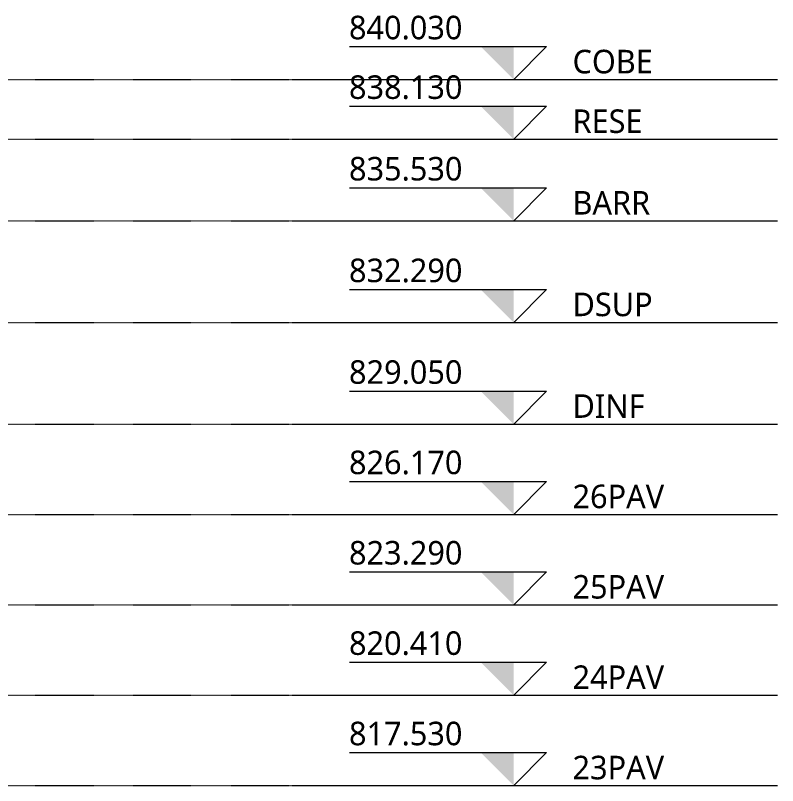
# Model space of a CAD drawing. Header units: centimetres. Extents: x -1897 to 22038, y -1268 to 84208.
# Drawn here: x 5116 to 7544, y 81753 to 84208 of the extents above; entities that cross this region are included whole.
import ezdxf

# ---------------------------------------------------------------- set-up
doc = ezdxf.new("R2010")
doc.units = ezdxf.units.CM
doc.linetypes.add('Centro', pattern=[3.175, 0.635, -0.47625, 1.5875, -0.47625])
doc.layers.add('A-FLOR-LEVL', color=7, linetype='Continuous', lineweight=9)
doc.styles.add('Gadugi_6', font='gadugi.ttf', dxfattribs={"height": 75})

# ---------------------------------------------------------------- blocks, each defined once
blk = doc.blocks.new('Nível - NÍVEL - CORTE ESQUEMÁTICO-903305-CT103 - CORTE ESQ_ 6PV')
at = {"layer": 'A-FLOR-LEVL'}
blk.add_hatch(color=256, dxfattribs=at).paths.add_polyline_path([(2311.4, 76962.2), (2311.4, 76857.1), (2206.3, 76962.2)], flags=0)
for p, q in [((1788.5, 76962.2), (2416.4, 76962.2)), ((2311.4, 76857.1), (2416.4, 76962.2)), ((1605.9, 76857.1), (3152.1, 76857.1))]:
    blk.add_line(p, q, dxfattribs=at)

msp = doc.modelspace()

# ---------------------------------------------------------------- linework, layer by layer
at = {"layer": 'A-FLOR-LEVL', "linetype": 'Centro'}
for p, q in [((2868.02, 84003), (6666.61, 84003)), ((2868.02, 83813), (6666.61, 83813)), ((2868.02, 83553), (6666.61, 83553)), ((2868.02, 83229), (6666.61, 83229)), ((2868.02, 82905), (6666.61, 82905)), ((2868.02, 82617), (6666.61, 82617)), ((2868.02, 82329), (6666.61, 82329)), ((2868.02, 82041), (6666.61, 82041)), ((2868.02, 81753), (6666.61, 81753))]:
    msp.add_line(p, q, dxfattribs=at)

# ---------------------------------------------------------------- block references
at = {"layer": 'A-FLOR-LEVL'}
for p in [(4392.02, 7146), (4392.02, 6956), (4392.02, 6696), (4392.02, 6372), (4392.02, 6048), (4392.02, 5760), (4392.02, 5472), (4392.02, 5184), (4392.02, 4896)]:
    msp.add_blockref('Nível - NÍVEL - CORTE ESQUEMÁTICO-903305-CT103 - CORTE ESQ_ 6PV', p, dxfattribs=at)

# ---------------------------------------------------------------- texts
at = {"layer": 'A-FLOR-LEVL', "char_height": 75, "attachment_point": 1, "style": 'Gadugi_6'}
for s, insert, width in [('840.030', (6178.65, 84206.57), 436.9197), ('COBE', (6890.77, 84098.05), 312.6581), ('838.130', (6178.65, 84016.57), 436.9197), ('RESE', (6890.77, 83908.05), 272.5737), ('835.530', (6178.65, 83756.57), 436.9197), ('BARR', (6890.77, 83648.05), 308.6497), ('832.290', (6178.65, 83432.57), 436.9197), ('DSUP', (6890.77, 83324.05), 316.6666), ('829.050', (6178.65, 83108.57), 436.9197), ('DINF', (6890.77, 83000.05), 284.5991), ('826.170', (6178.65, 82820.57), 436.9197), ('26PAV', (6890.77, 82712.05), 372.7847), ('823.290', (6178.65, 82532.57), 436.9197), ('25PAV', (6890.77, 82424.05), 372.7847), ('820.410', (6178.65, 82244.57), 436.9197), ('24PAV', (6890.77, 82136.05), 372.7847), ('817.530', (6178.65, 81956.57), 436.9197), ('23PAV', (6890.77, 81848.05), 372.7847)]:
    msp.add_mtext(s, dxfattribs=dict(at, insert=insert, width=width))

doc.saveas('drawing.dxf')
